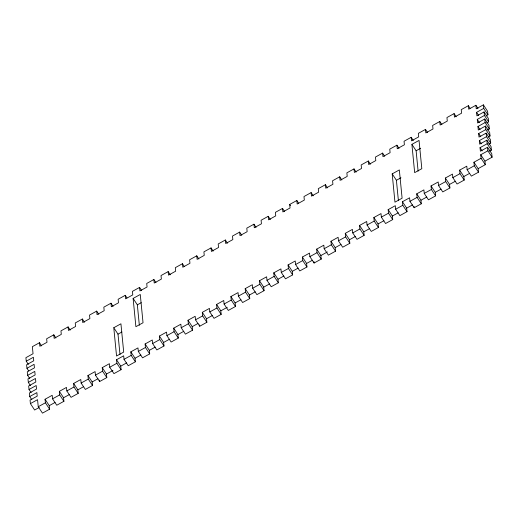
<?xml version="1.0" encoding="UTF-8"?>
<svg xmlns="http://www.w3.org/2000/svg" width="518" height="518" viewBox="0 0 518 518"><rect width="100%" height="100%" fill="white"/><g stroke="black" fill="none" stroke-linecap="round" stroke-linejoin="round"><path stroke-width="0.78" d="M41.615 345.914L39.504 342.715L32.356 346.665L33.048 353.729L25.9 357.679L26.25 361.214L28.36 364.413M55.912 338.014L53.801 334.816L46.652 338.766L46.996 342.294L39.847 346.244L39.504 342.715M70.208 330.108L68.098 326.91L60.949 330.86L61.292 334.395L54.144 338.345L53.801 334.816M84.505 322.209L82.394 319.01L75.246 322.96L75.589 326.495L68.441 330.445L68.098 326.91M98.796 314.309L96.685 311.111L89.536 315.061L89.886 318.596L82.738 322.546L82.394 319.01M113.092 306.41L110.981 303.211L103.833 307.161L104.183 310.696L97.034 314.646L96.685 311.111M126.968 297.869L125.278 295.312L118.13 299.262L118.48 302.797L111.331 306.747L110.981 303.211M141.686 290.611L139.575 287.406L132.427 291.362L132.776 294.891L125.628 298.841L125.278 295.312M155.983 282.705L153.872 279.506L146.724 283.456L147.073 286.991L139.925 290.941L139.575 287.406M170.28 274.805L168.169 271.607L161.02 275.557L161.363 279.092L154.215 283.042L153.872 279.506M184.155 266.265L182.465 263.707L175.317 267.657L175.66 271.192L168.512 275.142L168.169 271.607M198.873 259.006L196.762 255.808L189.614 259.758L189.957 263.293L182.809 267.243L182.465 263.707M213.163 251.107L211.053 247.908L203.911 251.858L204.254 255.387L197.105 259.343L196.762 255.808M227.46 243.207L225.349 240.002L218.201 243.959L218.551 247.487L211.402 251.437L211.053 247.908M241.757 235.301L239.646 232.103L232.498 236.053L232.847 239.588L225.699 243.538L225.349 240.002M256.054 227.402L253.943 224.203L246.795 228.153L247.144 231.688L239.996 235.638L239.646 232.103M270.351 219.502L268.24 216.304L261.091 220.254L261.441 223.789L254.293 227.739L253.943 224.203M284.647 211.603L282.537 208.404L275.388 212.354L275.731 215.889L268.589 219.839L268.24 216.304M282.537 208.404L282.88 211.94L290.028 207.983L289.685 204.455L296.833 200.505L298.523 203.062M313.241 195.804L311.13 192.599L303.982 196.549L304.325 200.084L297.177 204.034L296.833 200.505M327.538 187.898L325.427 184.699L318.279 188.649L318.622 192.184L311.473 196.134L311.13 192.599M341.828 179.999L339.717 176.8L332.575 180.75L332.919 184.285L325.77 188.235L325.427 184.699M356.125 172.099L354.014 168.9L346.866 172.85L347.215 176.385L340.067 180.335L339.717 176.8M370.422 164.2L368.311 161.001L361.163 164.951L361.512 168.486L354.364 172.436L354.014 168.9M384.719 156.3L382.608 153.101L375.459 157.051L375.809 160.58L368.661 164.53L368.311 161.001M399.015 148.394L396.905 145.195L389.756 149.145L390.106 152.68L382.957 156.63L382.608 153.101M413.312 140.495L411.201 137.296L404.053 141.246L404.396 144.781L397.254 148.731L396.905 145.195M427.609 132.595L425.498 129.396L418.35 133.346L418.693 136.881L411.545 140.831L411.201 137.296M441.906 124.696L439.795 121.497L432.647 125.447L432.99 128.982L425.841 132.932L425.498 129.396M456.203 116.796L454.092 113.597L446.943 117.547L447.287 121.082L440.138 125.032L439.795 121.497M470.072 108.256L468.382 105.698L461.234 109.648L461.583 113.177L454.435 117.126L454.092 113.597M477.991 108.476L475.88 105.277L468.732 109.227L468.382 105.698M133.12 298.426L140.268 294.477L143.039 322.746L135.891 326.696L133.12 298.426L137.341 304.824L139.342 325.246M411.894 144.367L419.043 140.417L421.814 168.687L414.665 172.636L411.894 144.367L416.116 150.764L418.117 171.18M485.994 115.87L487.943 114.795L487.593 111.26L483.372 104.863L476.223 108.812L475.88 105.277M26.25 361.214L33.392 357.265L33.741 360.8L26.593 364.75L26.942 368.285L28.626 370.843M486.687 122.941L488.636 121.859L488.286 118.331L484.065 111.927L476.916 115.883L476.573 112.348L483.721 108.398L483.372 104.863M137.341 304.824L141.239 302.674M416.116 150.764L420.661 148.252M26.942 368.285L34.084 364.335L34.434 367.864L27.286 371.814L27.635 375.349L29.746 378.548M487.38 130.005L489.329 128.93L488.979 125.395L484.757 118.998L477.609 122.947L477.266 119.412L484.414 115.462L484.065 111.927M27.635 375.349L34.784 371.4L35.127 374.935L27.978 378.885L28.328 382.42L30.439 385.619M113.779 327.745L120.927 323.795L123.698 352.065L116.55 356.015L113.779 327.745L118 334.142L120.001 354.558M392.184 173.886L399.333 169.936L402.104 198.206L394.956 202.156L392.184 173.886L396.406 180.283L398.407 200.699M488.073 137.076L490.022 136.001L489.672 132.466L485.45 126.068L478.302 130.018L477.959 126.483L485.107 122.533L484.757 118.998M28.328 382.42L35.477 378.47L35.82 381.999L28.671 385.955L29.021 389.484L31.132 392.683M488.765 144.14L490.714 143.065L490.365 139.53L486.143 133.132L479.001 137.082L478.651 133.547L485.8 129.597L485.45 126.068M118 334.142L121.898 331.986M396.406 180.283L400.951 177.771M29.021 389.484L36.169 385.534L36.513 389.07L29.364 393.02L29.714 396.555L31.825 399.754M489.458 151.211L491.407 150.136L491.058 146.6L486.836 140.203L479.694 144.153L479.344 140.618L486.493 136.668L486.143 133.132M29.714 396.555L36.862 392.605L37.205 396.14L30.057 400.09L30.407 403.619L34.628 410.023L39.174 407.504M30.407 403.619L37.555 399.669L38.248 406.74L42.47 413.137L49.618 409.188L45.396 402.79L45.047 399.255L52.195 395.305L52.545 398.841L56.766 405.238L63.908 401.288L59.687 394.891L59.343 391.355L66.492 387.406L66.835 390.941L71.057 397.338L78.205 393.389L73.983 386.985L73.64 383.456L80.789 379.506L81.132 383.035L85.353 389.439L92.502 385.489L88.28 379.085L87.937 375.556L95.085 371.6L95.429 375.136L99.65 381.533L106.799 377.583L102.577 371.186L102.234 367.65L109.382 363.701L109.725 367.236L113.947 373.633L121.095 369.684L116.874 363.286L116.531 359.751L123.672 355.801L124.022 359.337L128.244 365.734L135.392 361.784L131.171 355.387L130.821 351.851L137.969 347.902L138.319 351.437L142.541 357.834L149.689 353.885L145.467 347.487L145.118 343.952L152.266 340.002L152.616 343.538L156.837 349.935L163.986 345.985L159.764 339.581L159.414 336.053L166.563 332.103L166.913 335.632L171.134 342.035L178.283 338.079L174.061 331.682L173.711 328.153L180.86 324.197L181.209 327.732L185.425 334.129L192.573 330.18L188.351 323.782L188.008 320.247L195.156 316.297L195.5 319.833L199.721 326.23L206.87 322.28L202.648 315.883L202.305 312.348L209.453 308.398L209.796 311.933L214.018 318.33L221.167 314.381L216.945 307.983L216.602 304.448L223.75 300.498L224.093 304.034L228.315 310.431L235.463 306.481L231.242 300.084L230.899 296.549L238.047 292.599L238.39 296.128L242.612 302.531L249.76 298.582L245.538 292.178L245.189 288.649L252.337 284.699L252.687 288.228L256.909 294.632L264.057 290.676L259.835 284.278L259.486 280.743L266.634 276.793L266.984 280.329L271.205 286.726L278.354 282.776L274.132 276.379L273.782 272.844L280.931 268.894L281.28 272.429L285.502 278.826L292.651 274.877L288.429 268.479L288.079 264.944L295.228 260.994L295.577 264.53L299.799 270.927L306.947 266.977L302.726 260.58L302.376 257.045L309.524 253.095L309.868 256.63L314.089 263.027L321.238 259.078L317.016 252.68L316.673 249.145L323.821 245.195L324.164 248.724L328.386 255.128L335.535 251.178L331.313 244.774L330.97 241.246L338.118 237.296L338.461 240.825L342.683 247.228L349.831 243.272L345.61 236.875L345.266 233.34L352.415 229.39L352.758 232.925L356.98 239.322L364.128 235.373L359.906 228.975L359.563 225.44L366.712 221.49L367.055 225.026L371.276 231.423L378.425 227.473L374.203 221.076L373.854 217.541L381.002 213.591L381.352 217.126L385.573 223.523L392.722 219.574L388.5 213.176L388.15 209.641L395.299 205.691L395.648 209.227L399.87 215.624L407.019 211.674L402.797 205.277L402.447 201.742L409.596 197.792L409.945 201.321L414.167 207.724L421.315 203.775L417.094 197.371L416.744 193.842L423.892 189.886L424.242 193.421L428.464 199.819L435.606 195.869L431.39 189.471L431.041 185.936L438.189 181.986L438.532 185.522L442.754 191.919L449.902 187.969L445.681 181.572L445.338 178.037L452.486 174.087L452.829 177.622L457.051 184.019L464.199 180.07L459.978 173.672L459.634 170.137L466.783 166.187L467.126 169.723L471.348 176.12L478.496 172.17L478.153 168.635L485.301 164.685L484.952 161.15L492.1 157.2L491.75 153.665L487.535 147.267L480.387 151.217L480.037 147.682L487.185 143.732L486.836 140.203M485.301 164.685L481.08 158.288L480.73 154.752L487.878 150.803L487.535 147.267M478.496 172.17L474.274 165.773L473.931 162.238L481.08 158.288M38.248 406.74L45.396 402.79M52.545 398.841L59.687 394.891M66.835 390.941L73.983 386.985M81.132 383.035L88.28 379.085M95.429 375.136L102.577 371.186M109.725 367.236L116.874 363.286M124.022 359.337L131.171 355.387M138.319 351.437L145.467 347.487M152.616 343.538L159.764 339.581M166.913 335.632L174.061 331.682M181.209 327.732L188.351 323.782M195.5 319.833L202.648 315.883M209.796 311.933L216.945 307.983M224.093 304.034L231.242 300.084M238.39 296.128L245.538 292.178M252.687 288.228L259.835 284.278M266.984 280.329L274.132 276.379M281.28 272.429L288.429 268.479M295.577 264.53L302.726 260.58M309.868 256.63L317.016 252.68M324.164 248.724L331.313 244.774M338.461 240.825L345.61 236.875M352.758 232.925L359.906 228.975M367.055 225.026L374.203 221.076M381.352 217.126L388.5 213.176M395.648 209.227L402.797 205.277M409.945 201.321L417.094 197.371M424.242 193.421L431.39 189.471M438.532 185.522L445.681 181.572M452.829 177.622L459.978 173.672M467.126 169.723L474.274 165.773M49.618 409.188L49.268 405.652L55.115 402.421M63.908 401.288L63.565 397.753L69.412 394.522M78.205 393.389L77.862 389.853L83.709 386.622M92.502 385.489L92.159 381.954L98.006 378.723M106.799 377.583L106.455 374.054L112.95 370.461M121.095 369.684L120.746 366.148L126.599 362.917M135.392 361.784L135.043 358.249L140.896 355.018M149.689 353.885L149.339 350.349L155.186 347.118M163.986 345.985L163.636 342.45L169.483 339.219M178.283 338.079L177.933 334.55L183.78 331.319M192.573 330.18L192.23 326.651L198.077 323.413M206.87 322.28L206.527 318.745L212.374 315.514M221.167 314.381L220.823 310.845L227.318 307.258M235.463 306.481L235.12 302.946L240.967 299.715M249.76 298.582L249.411 295.046L255.264 291.815M264.057 290.676L263.707 287.147L269.561 283.916M278.354 282.776L278.004 279.247L283.851 276.01M292.651 274.877L292.301 271.341L298.148 268.11M306.947 266.977L306.598 263.442L312.445 260.211M321.238 259.078L320.895 255.542L327.389 251.949M335.535 251.178L335.191 247.643L341.038 244.412M349.831 243.272L349.488 239.743L355.335 236.506M364.128 235.373L363.785 231.837L369.632 228.606M378.425 227.473L378.075 223.938L383.929 220.707M392.722 219.574L392.372 216.038L398.225 212.807M407.019 211.674L406.669 208.139L412.516 204.908M421.315 203.775L420.966 200.239L426.813 197.008M435.606 195.869L435.262 192.34L441.109 189.102M449.902 187.969L449.559 184.434L455.406 181.203M464.199 180.07L463.856 176.534L469.703 173.303M483.721 108.398L487.943 114.795M484.414 115.462L488.636 121.859M485.107 122.533L489.329 128.93M476.573 112.348L478.684 115.546M485.8 129.597L490.022 136.001M477.266 119.412L479.377 122.611M486.493 136.668L490.714 143.065M477.959 126.483L480.069 129.681M487.185 143.732L491.407 150.136M478.651 133.547L480.762 136.746M487.878 150.803L492.1 157.2M479.344 140.618L481.455 143.816M480.037 147.682L482.148 150.887M480.73 154.752L484.952 161.15M473.931 162.238L478.153 168.635M459.634 170.137L463.856 176.534M445.338 178.037L449.559 184.434M431.041 185.936L435.262 192.34M416.744 193.842L420.966 200.239M402.447 201.742L406.669 208.139M388.15 209.641L392.372 216.038M373.854 217.541L378.075 223.938M359.563 225.44L363.785 231.837M345.266 233.34L349.488 239.743M330.97 241.246L335.191 247.643M289.685 204.455L290.527 205.73M316.673 249.145L320.895 255.542M302.376 257.045L306.598 263.442M288.079 264.944L292.301 271.341M273.782 272.844L278.004 279.247M259.486 280.743L263.707 287.147M245.189 288.649L249.411 295.046M230.899 296.549L235.12 302.946M216.602 304.448L220.823 310.845M202.305 312.348L206.527 318.745M188.008 320.247L192.23 326.651M173.711 328.153L177.933 334.55M159.414 336.053L163.636 342.45M145.118 343.952L149.339 350.349M130.821 351.851L135.043 358.249M116.531 359.751L120.746 366.148M102.234 367.65L106.455 374.054M87.937 375.556L92.159 381.954M73.64 383.456L77.862 389.853M59.343 391.355L63.565 397.753M45.047 399.255L49.268 405.652M414.024 206.306L414.167 207.724M313.953 261.616L314.089 263.027M199.585 324.818L199.721 326.23M99.514 380.121L99.65 381.533"/></g></svg>
